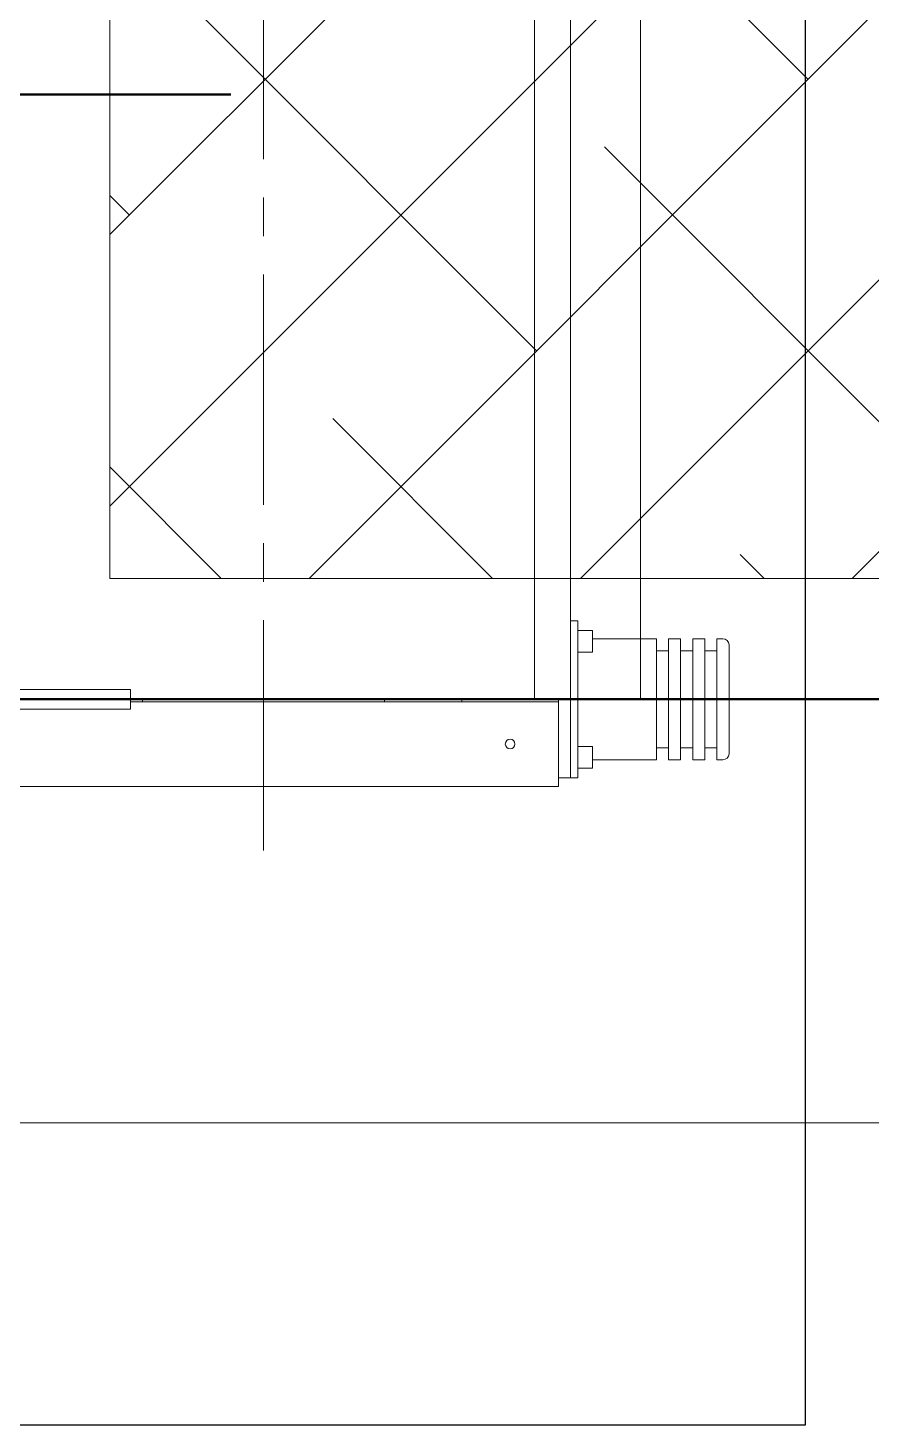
# Model space of a CAD drawing. Header units: millimetres. Extents: x 163705 to 1616509, y 81827 to 302547.
# Drawn here: x 216885 to 217582, y 142460 to 143615 of the extents above; entities that cross this region are included whole.
import ezdxf

# ---------------------------------------------------------------- set-up
doc = ezdxf.new("R2010")
doc.units = ezdxf.units.MM
doc.header["$LTSCALE"] = 10
doc.linetypes.add('CENTER2', pattern=[28.575, 19.05, -3.175, 3.175, -3.175])
for name, color, linetype, lineweight in [('1-中心线', 1, 'CENTER2', 0), ('1-填充', 8, 'Continuous', 18), ('1-护栏', 4, 'Continuous', 18), ('1-设备轮廓', 2, 'Continuous', 18)]:
    doc.layers.add(name, color=color, linetype=linetype, lineweight=lineweight)

# ---------------------------------------------------------------- blocks, each defined once
blk = doc.blocks.new('A$C2f6614b9')
at = {"layer": '1-护栏'}
blk.add_lwpolyline([(0, 450), (17263.8, 450), (17263.8, 7650), (0, 7650)], close=True, dxfattribs=at)
at = {"layer": '1-设备轮廓', "lineweight": 50, "ltscale": 5}
blk.add_line((16925, 950), (1300, 950), dxfattribs=at)
blk = doc.blocks.new('G$CE9C43516')
for p, q in [((2921, 2280), (2921, 280)), ((2921, 2280), (2921, 280)), ((2951, 2280), (2951, 280)), ((2957, 345), (2951, 345)), ((2957, 345), (2957, 215)), ((2968.9, 337), (2957, 337)), ((2969, 336.9), (2969, 319.1)), ((3022, 330), (2969, 330)), ((3022, 230), (3022, 330)), ((3042, 330), (3032, 330)), ((3032, 230), (3032, 330)), ((3042, 230), (3042, 330)), ((3062, 330), (3052, 330)), ((3052, 230), (3052, 330)), ((3062, 230), (3062, 330)), ((3077, 330), (3072, 330)), ((3072, 230), (3072, 330)), ((3082, 235), (3082, 325)), ((2957, 319), (2968.9, 319)), ((2969, 319.1), (2969, 319.1)), ((3032, 320), (3022, 320)), ((3052, 320), (3042, 320)), ((3072, 320), (3062, 320)), ((2437, 288), (2552.4, 288)), ((2552.4, 288), (2587, 288)), ((2587, 272), (2587, 288)), ((2921, 280), (2587, 280)), ((2587, 278), (2941, 278)), ((2597, 280), (2597, 278)), ((2797, 278), (2797, 280)), ((2857, 280), (3182, 280)), ((2861, 278), (2861, 280)), ((2951, 280), (2921, 280)), ((2941, 278), (2941, 280)), ((2941, 278), (2941, 211)), ((2951, 215), (2951, 280)), ((2437, 272), (2552.4, 272)), ((2552.4, 272), (2587, 272)), ((2968.9, 241), (2957, 241)), ((2969, 240.9), (2969, 223.3)), ((3022, 240), (3032, 240)), ((3042, 240), (3052, 240)), ((3062, 240), (3072, 240)), ((2957, 223), (2968.9, 223)), ((2969, 230), (3022, 230)), ((2969, 223.3), (2969, 223.1)), ((3032, 230), (3042, 230)), ((3052, 230), (3062, 230)), ((3072, 230), (3077, 230)), ((2941, 208), (1773.5, 208)), ((2951, 215), (2941, 215)), ((2941, 211), (2941, 208)), ((2957, 215), (2951, 215))]:
    blk.add_line(p, q)
blk.add_circle((2901, 243), 4)
for centre, radius, start, end in [((2968.9, 336.9), 0.1, 0, 90), ((3077, 325), 5, 0, 90), ((2968.9, 319.1), 0.1, 270, 0), ((2968.9, 240.9), 0.1, 0, 90), ((3077, 235), 5, 270, 0), ((2968.9, 223.1), 0.1, 270, 0)]:
    blk.add_arc(centre, radius, start, end)
at = {"layer": '1-中心线'}
blk.add_line((2697, 155), (2697, 2405), dxfattribs=at)
blk = doc.blocks.new('A$C642F63BD')
at = {"layer": '1-填充'}
h = blk.add_hatch(dxfattribs=at)
h.set_pattern_fill('ANSI38', color=256, scale=50)
h.set_pattern_definition([(45, (-1925, -0.0003), (-112.253, 112.253), []), (135, (-1925, -0.0003), (-336.7596, 112.253), [396.875, -238.125])])
h.paths.add_polyline_path([(100, 1900), (100, 100), (3975, 100), (3975, 1900)])
h.paths.add_polyline_path([(1400, 1000, 0.677608), (839.3, 776.2, 0.677608)], flags=16)
h.paths.add_polyline_path([(2750, 1000, 1), (3400, 1000, 1)], flags=16)
for points in [[(0, 0), (4075, 0), (4075, 2000), (0, 2000)], [(100, 100), (3975, 100), (3975, 1900), (100, 1900)]]:
    blk.add_lwpolyline(points, close=True, dxfattribs=at)
blk = doc.blocks.new('A$C7121566b')
at = {"layer": '1-中心线'}
blk.add_line((0, 2500.1), (52009.9, 2500.1), dxfattribs=at)
at = {"layer": '1-护栏'}
blk.add_lwpolyline([(10999.7, 10050.1), (4199.7, 10050.1), (4199.7, 2150.1), (10999.7, 2150.1)], dxfattribs=at)
at = {"layer": '1-设备轮廓', "lineweight": 50, "ltscale": 5}
blk.add_lwpolyline([(4499.7, 2500.1), (47799.6, 2500.1)], dxfattribs=at)
blk.add_blockref('A$C642F63BD', (6924.6, 2500.1))
at = {"layer": '1-设备轮廓'}
blk.add_blockref('G$CE9C43516', (4454.7, 2220.1), dxfattribs=at)

msp = doc.modelspace()

# ---------------------------------------------------------------- linework, layer by layer
msp.add_lwpolyline([(213827.833, 142459.632), (213827.833, 150859.632), (217527.839, 150859.632), (217527.839, 142459.632)], close=True)
at = {"layer": '1-中心线'}
msp.add_line((183311.682, 143059.632), (261938.108, 143059.632), dxfattribs=at)

# ---------------------------------------------------------------- block references
for name, p in [('A$C7121566b', (209928.183, 140559.499)), ('A$C2f6614b9', (200127.833, 142609.632))]:
    msp.add_blockref(name, p)

doc.saveas('drawing.dxf')
